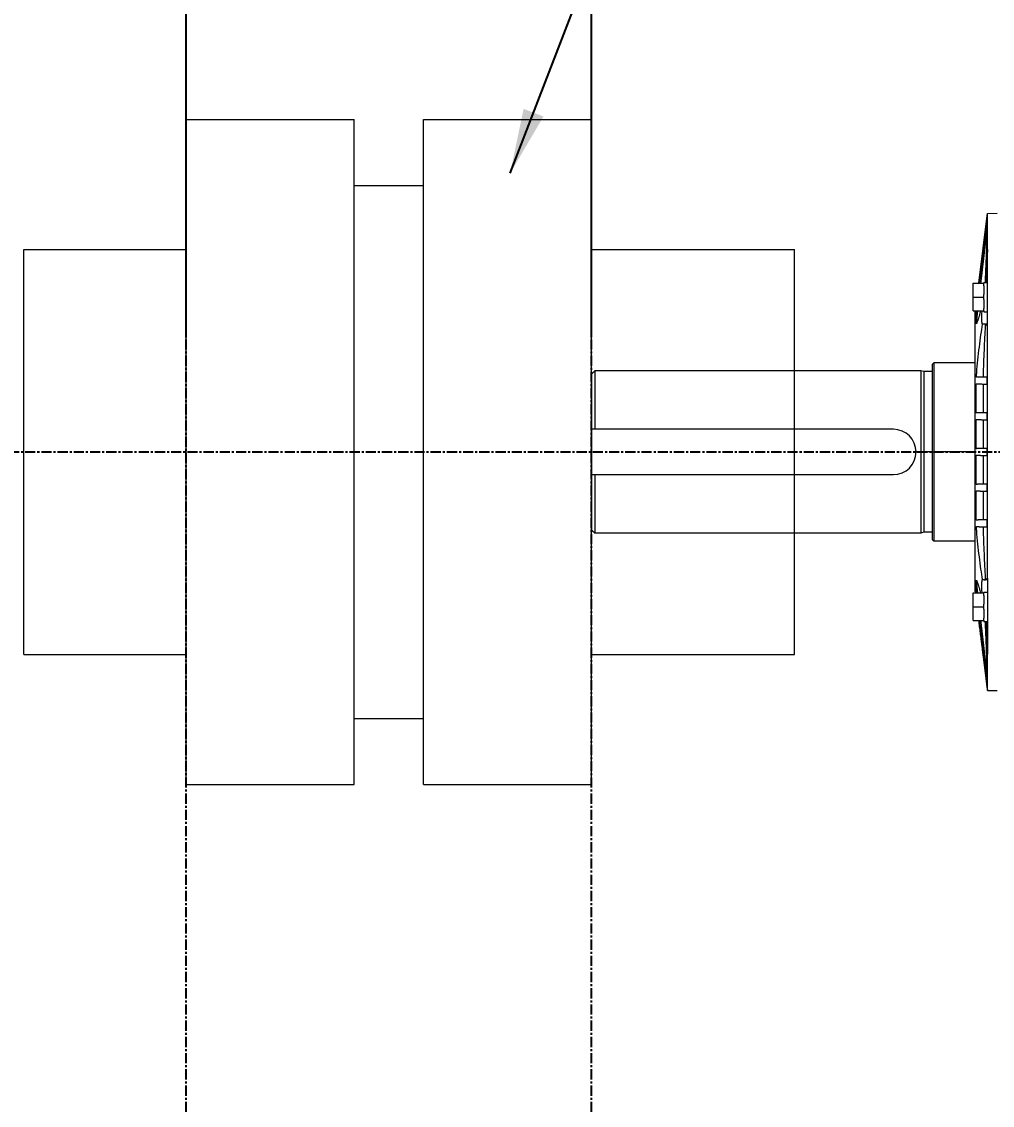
# Model space of a CAD drawing. Header units: millimetres. Extents: x -2122 to 22797, y 3569 to 89276.
# Drawn here: x 363 to 961, y 82313 to 82982 of the extents above; entities that cross this region are included whole.
import ezdxf

# ---------------------------------------------------------------- set-up
doc = ezdxf.new("R2010")
doc.units = ezdxf.units.MM
doc.header["$LTSCALE"] = 20
doc.linetypes.add('CENTER', pattern=[2, 1.25, -0.25, 0.25, -0.25])
doc.layers.add('IA-DIBUJO', color=3, linetype='Continuous', lineweight=30)
doc.layers.add('IA-TRAZ', color=8, linetype='Continuous', lineweight=5)
for name, color, linetype in [('IA-DIM', 7, 'Continuous'), ('IA-EJES', 4, 'CENTER'), ('IA-TEXT', 2, 'Continuous')]:
    doc.layers.add(name, color=color, linetype=linetype)
doc.styles.add('ING-AMB', font='romans.shx', dxfattribs={"width": 0.75, "oblique": 15})
doc.dimstyles.new('ING-AMB 16', dxfattribs={"dimscale": 16, "dimtxt": 3, "dimasz": 2.5, "dimexe": 1, "dimexo": 1, "dimgap": 1, "dimtad": 1, "dimdec": 0, "dimzin": 0, "dimdsep": 46, "dimtxsty": 'ING-AMB', "dimcen": 0.1, "dimclrd": 7, "dimclre": 7, "dimclrt": 2, "dimadec": 0, "dimazin": 0, "dimtfac": 1, "dimtdec": 0, "dimtmove": 0, "dimatfit": 0, "dimfxl": 1.25, "dimtfill": 1, "dimtolj": 1, "dimtzin": 0, "dimarcsym": 1})
doc.dimstyles.new('ING-AMB 20', dxfattribs={"dimscale": 20, "dimtxt": 3, "dimasz": 2.5, "dimexe": 1, "dimexo": 1, "dimgap": 1, "dimtad": 1, "dimdec": 0, "dimzin": 0, "dimdsep": 46, "dimtxsty": 'ING-AMB', "dimcen": 0.1, "dimclrd": 7, "dimclre": 7, "dimclrt": 2, "dimadec": 0, "dimazin": 0, "dimtfac": 1, "dimtdec": 0, "dimtmove": 0, "dimatfit": 0, "dimfxl": 1.25, "dimtolj": 1, "dimtzin": 0, "dimarcsym": 1})

# ---------------------------------------------------------------- blocks, each defined once
blk = doc.blocks.new('A$C9f9da7af')
at = {"color": 0, "linetype": 'Continuous', "lineweight": 0}
for p, q in [((-2417.61, -3158.27), (-2417.76, -3152.27)), ((-2123.61, -3158.27), (-2123.45, -3152.27)), ((-2416.11, -3158.34), (-2417.61, -3158.27)), ((-2395.35, -3158.27), (-2417.61, -3158.27)), ((-2416.09, -3158.34), (-2416.11, -3158.34)), ((-2374.57, -3163.53), (-2416.11, -3158.34)), ((-2414.08, -3158.34), (-2414.75, -3158.34)), ((-2408.58, -3158.34), (-2409.97, -3158.34)), ((-2395.35, -3158.22), (-2395.35, -3158.27)), ((-2348.38, -3158.22), (-2395.35, -3158.22)), ((-2375.12, -3160.42), (-2375.12, -3158.22)), ((-2357.02, -3160.42), (-2357.02, -3158.22)), ((-2349.54, -3158.22), (-2349.37, -3161.44)), ((-2348.38, -3158.27), (-2348.38, -3158.22)), ((-2192.84, -3158.27), (-2348.38, -3158.27)), ((-2312.41, -3158.34), (-2316.8, -3158.34)), ((-2290.41, -3158.34), (-2294.8, -3158.34)), ((-2268.41, -3158.34), (-2272.8, -3158.34)), ((-2246.41, -3158.34), (-2250.8, -3158.34)), ((-2224.41, -3158.34), (-2228.8, -3158.34)), ((-2192.83, -3158.22), (-2192.84, -3158.27)), ((-2192.83, -3158.22), (-2145.86, -3158.22)), ((-2191.67, -3158.22), (-2191.84, -3161.44)), ((-2184.2, -3160.42), (-2184.2, -3158.22)), ((-2166.65, -3163.53), (-2125.11, -3158.34)), ((-2166.1, -3160.42), (-2166.1, -3158.22)), ((-2145.86, -3158.27), (-2145.86, -3158.22)), ((-2123.61, -3158.27), (-2145.86, -3158.27)), ((-2131.24, -3158.34), (-2132.64, -3158.34)), ((-2126.46, -3158.34), (-2127.13, -3158.34)), ((-2125.11, -3158.34), (-2125.12, -3158.34)), ((-2125.11, -3158.34), (-2123.61, -3158.27)), ((-2375.12, -3160.42), (-2374.57, -3160.42)), ((-2373.01, -3160.42), (-2374.57, -3160.42)), ((-2374.57, -3167.12), (-2374.57, -3160.42)), ((-2373.01, -3160.42), (-2367.63, -3160.42)), ((-2366.07, -3160.42), (-2367.63, -3160.42)), ((-2364.51, -3160.42), (-2366.07, -3160.42)), ((-2366.07, -3167.12), (-2366.07, -3160.42)), ((-2364.51, -3160.42), (-2359.13, -3160.42)), ((-2357.57, -3160.42), (-2359.13, -3160.42)), ((-2357.57, -3160.42), (-2357.02, -3160.42)), ((-2357.57, -3167.12), (-2357.57, -3160.42)), ((-2356.61, -3165.77), (-2357.57, -3165.65)), ((-2350.32, -3165.26), (-2357.44, -3165.26)), ((-2184.61, -3165.77), (-2356.61, -3165.77)), ((-2325.58, -3165.77), (-2325.58, -3191.27)), ((-2294.62, -3165.26), (-2312.59, -3165.26)), ((-2294.74, -3160.77), (-2312.48, -3160.77)), ((-2272.62, -3165.26), (-2290.59, -3165.26)), ((-2272.74, -3160.77), (-2290.48, -3160.77)), ((-2270.61, -3165.77), (-2270.61, -3191.27)), ((-2250.62, -3165.26), (-2268.59, -3165.26)), ((-2250.74, -3160.77), (-2268.48, -3160.77)), ((-2228.62, -3165.26), (-2246.59, -3165.26)), ((-2228.74, -3160.77), (-2246.48, -3160.77)), ((-2215.63, -3165.77), (-2215.63, -3191.27)), ((-2183.78, -3165.26), (-2190.9, -3165.26)), ((-2184.61, -3165.77), (-2183.65, -3165.65)), ((-2184.2, -3160.42), (-2183.65, -3160.42)), ((-2182.09, -3160.42), (-2183.65, -3160.42)), ((-2183.65, -3167.12), (-2183.65, -3160.42)), ((-2182.09, -3160.42), (-2176.71, -3160.42)), ((-2175.15, -3160.42), (-2176.71, -3160.42)), ((-2173.59, -3160.42), (-2175.15, -3160.42)), ((-2175.15, -3167.12), (-2175.15, -3160.42)), ((-2173.59, -3160.42), (-2168.21, -3160.42)), ((-2166.65, -3160.42), (-2168.21, -3160.42)), ((-2166.65, -3160.42), (-2166.1, -3160.42)), ((-2166.65, -3167.12), (-2166.65, -3160.42)), ((-2366.07, -3167.12), (-2374.57, -3167.12)), ((-2357.57, -3167.12), (-2366.07, -3167.12)), ((-2175.15, -3167.12), (-2183.65, -3167.12)), ((-2166.65, -3167.12), (-2175.15, -3167.12)), ((-2325.58, -3191.27), (-2270.61, -3191.27)), ((-2324.58, -3192.27), (-2325.58, -3191.27)), ((-2324.58, -3192.27), (-2270.61, -3192.27)), ((-2320.11, -3192.27), (-2320.11, -3197.41)), ((-2270.61, -3192.27), (-2270.61, -3191.27)), ((-2270.61, -3191.27), (-2215.63, -3191.27)), ((-2270.61, -3192.27), (-2270.61, -3197.41)), ((-2270.61, -3192.27), (-2216.63, -3192.27)), ((-2221.11, -3192.27), (-2221.11, -3197.41)), ((-2216.63, -3192.27), (-2215.63, -3191.27)), ((-2320.11, -3197.41), (-2320.61, -3199.27)), ((-2320.61, -3199.27), (-2270.61, -3199.27)), ((-2320.61, -3199.27), (-2320.61, -3400.27)), ((-2320.11, -3197.41), (-2270.61, -3197.41)), ((-2270.61, -3197.41), (-2270.61, -3199.27)), ((-2270.61, -3197.41), (-2221.11, -3197.41)), ((-2270.61, -3199.27), (-2270.61, -3202.27)), ((-2270.61, -3199.27), (-2220.61, -3199.27)), ((-2221.11, -3197.41), (-2220.61, -3199.27)), ((-2220.61, -3199.27), (-2220.61, -3400.27)), ((-2284.61, -3216.27), (-2284.61, -3402.27)), ((-2256.61, -3402.27), (-2256.61, -3216.27)), ((-2320.61, -3400.27), (-2284.61, -3400.27)), ((-2318.61, -3402.27), (-2320.61, -3400.27)), ((-2256.61, -3400.27), (-2220.61, -3400.27)), ((-2222.61, -3402.27), (-2220.61, -3400.27)), ((-2318.61, -3402.27), (-2284.61, -3402.27)), ((-2284.61, -3402.27), (-2256.61, -3402.27)), ((-2256.61, -3402.27), (-2222.61, -3402.27))]:
    blk.add_line(p, q, dxfattribs=at)
blk.add_arc((-2270.61, -3216.27), 14, 0, 180, dxfattribs=at)
for centre, major_axis, start_param, end_param in [((-2114.15, -3616.84), (317.98, -6063.69), -1.648139, -1.647826), ((-2427.07, -3616.84), (317.98, 6063.69), -1.493767, -1.493454), ((-2469.4, -1002.75), (113.68, -2167.86), 0.090211, 0.091044), ((-2071.82, -1002.75), (-113.68, -2167.86), -0.091044, -0.090211)]:
    blk.add_ellipse(centre, major_axis=major_axis, ratio=0.034852, start_param=start_param, end_param=end_param, dxfattribs=at)
for points, weights in [([(-2374.57, -3163.53), (-2391.87, -3161.36), (-2416.09, -3158.34)], [1.02826959777, 1.03265044, 1.00831758376]), ([(-2414.75, -3158.34), (-2391.49, -3161.22), (-2374.57, -3163.29)], [1.00854929074, 1.03236532481, 1.02975997181]), ([(-2374.57, -3163.18), (-2391.28, -3161.15), (-2414.08, -3158.34)], [1.03041144264, 1.03224362596, 1.00866391237]), ([(-2407.58, -3158.62), (-2410.76, -3158.48), (-2414.08, -3158.34)], [1.17812171172, 1.15595139911, 1.13360683082]), ([(-2409.97, -3158.34), (-2389.98, -3160.73), (-2374.57, -3162.51)], [1.00948827975, 1.03154475938, 1.0342118816]), ([(-2374.57, -3162.31), (-2389.49, -3160.6), (-2408.58, -3158.34)], [1.03522887731, 1.03136678001, 1.0097875089]), ([(-2408.58, -3158.34), (-2389.83, -3159.13), (-2375.12, -3159.73)], [1.11827332845, 1.23275965885, 1.33639415221]), ([(-2395.35, -3158.27), (-2384.64, -3158.67), (-2375.12, -3159)], [1.09279132324, 1.13709117658, 1.17688000269]), ([(-2349.41, -3159.38), (-2348.94, -3158.9), (-2348.38, -3158.27)], [1.22573041279, 1.1653041114, 1.09279132324]), ([(-2316.8, -3158.34), (-2316.69, -3162.63), (-2316.63, -3165.09)], [1.0097875089, 1.05148570206, 1.02703000675]), ([(-2312.59, -3165.26), (-2312.53, -3162.74), (-2312.41, -3158.34)], [1.02398670599, 1.05088089907, 1.00948827975]), ([(-2294.8, -3158.34), (-2294.69, -3162.65), (-2294.62, -3165.26)], [1.00866391237, 1.04530876691, 1.02057939411]), ([(-2290.59, -3165.26), (-2290.53, -3162.64), (-2290.41, -3158.34)], [1.02015476916, 1.04456733463, 1.00854929074]), ([(-2272.8, -3158.34), (-2272.69, -3162.61), (-2272.62, -3165.26)], [1.00831758301, 1.04305197184, 1.01927740822]), ([(-2268.59, -3165.26), (-2268.52, -3162.61), (-2268.41, -3158.34)], [1.01927740822, 1.04305197184, 1.00831758301]), ([(-2250.8, -3158.34), (-2250.69, -3162.64), (-2250.62, -3165.26)], [1.00854929074, 1.04456733463, 1.02015476916]), ([(-2246.59, -3165.26), (-2246.53, -3162.65), (-2246.41, -3158.34)], [1.02057939411, 1.04530876691, 1.00866391237]), ([(-2228.8, -3158.34), (-2228.69, -3162.74), (-2228.62, -3165.26)], [1.00948827975, 1.05088089907, 1.02398670599]), ([(-2224.59, -3165.09), (-2224.52, -3162.63), (-2224.41, -3158.34)], [1.02703000675, 1.05148570206, 1.0097875089]), ([(-2192.84, -3158.27), (-2192.27, -3158.9), (-2191.8, -3159.38)], [1.09279132324, 1.1653041114, 1.22573041279]), ([(-2125.12, -3158.34), (-2149.34, -3161.36), (-2166.65, -3163.53)], [1.00831758383, 1.03265044031, 1.02826959803]), ([(-2166.65, -3163.29), (-2149.72, -3161.22), (-2126.46, -3158.34)], [1.02975997182, 1.03236532482, 1.00854929074]), ([(-2127.13, -3158.34), (-2149.93, -3161.15), (-2166.65, -3163.18)], [1.00866391237, 1.03224362596, 1.03041144265]), ([(-2166.65, -3162.51), (-2151.24, -3160.73), (-2131.24, -3158.34)], [1.0342118816, 1.03154475938, 1.00948827975]), ([(-2132.64, -3158.34), (-2151.73, -3160.6), (-2166.65, -3162.31)], [1.0097875089, 1.03136678001, 1.03522887731]), ([(-2166.1, -3159), (-2156.58, -3158.67), (-2145.86, -3158.27)], [1.17688000269, 1.13709117658, 1.09279132324]), ([(-2166.1, -3159.73), (-2151.38, -3159.13), (-2132.64, -3158.34)], [1.33640109041, 1.23276605902, 1.11827913426]), ([(-2127.13, -3158.34), (-2130.45, -3158.48), (-2133.63, -3158.62)], [1.13361338927, 1.15595808684, 1.17812852772]), ([(-2349.65, -3165.09), (-2353.47, -3164.68), (-2357.57, -3164.22)], [1.02703000675, 1.03105043928, 1.03328298137]), ([(-2357.57, -3164.45), (-2353.82, -3164.87), (-2350.32, -3165.26)], [1.03052000834, 1.02802204457, 1.02398670599]), ([(-2357.44, -3165.26), (-2357.5, -3165.25), (-2357.57, -3165.24)], [1.02057939411, 1.02065106104, 1.0207222125]), ([(-2183.65, -3164.22), (-2187.75, -3164.68), (-2191.56, -3165.09)], [1.03328298137, 1.03105043928, 1.02703000675]), ([(-2190.9, -3165.26), (-2187.4, -3164.87), (-2183.65, -3164.45)], [1.02398670599, 1.02802204457, 1.03052000834]), ([(-2183.65, -3165.24), (-2183.71, -3165.25), (-2183.78, -3165.26)], [1.0207222125, 1.02065106104, 1.02057939411])]:
    blk.add_rational_spline(points, weights, degree=2, dxfattribs=at)
for points in [[(-2414, -3158.43), (-2414.7, -3158.4), (-2415.39, -3158.37), (-2416.09, -3158.34)], [(-2125.12, -3158.34), (-2125.82, -3158.37), (-2126.52, -3158.4), (-2127.21, -3158.43)], [(-2357.44, -3165.26), (-2357.48, -3165.02), (-2357.52, -3164.77), (-2357.57, -3164.53)], [(-2183.65, -3164.53), (-2183.69, -3164.77), (-2183.73, -3165.02), (-2183.78, -3165.26)]]:
    blk.add_open_spline(points, degree=3, dxfattribs=at)
for points, knots in [([(-2316.74, -3160.74), (-2317.62, -3160.71), (-2318.5, -3160.69), (-2322.2, -3160.58), (-2324.95, -3160.49), (-2330.12, -3160.3), (-2332.77, -3160.2), (-2337.97, -3159.97), (-2340.54, -3159.85), (-2345.24, -3159.61), (-2347.4, -3159.49), (-2349.41, -3159.38)], [8.673313, 8.673313, 8.673313, 8.673313, 8.92217, 8.92217, 9.73294, 9.73294, 10.544635, 10.544635, 11.35633, 11.35633, 12.107307, 12.107307, 12.107307, 12.107307]), ([(-2191.8, -3159.38), (-2193.81, -3159.49), (-2195.97, -3159.61), (-2200.68, -3159.85), (-2203.24, -3159.97), (-2208.45, -3160.2), (-2211.09, -3160.3), (-2216.26, -3160.49), (-2219.01, -3160.58), (-2222.72, -3160.69), (-2223.59, -3160.71), (-2224.48, -3160.74)], [0.872413, 0.872413, 0.872413, 0.872413, 1.62339, 1.62339, 2.435085, 2.435085, 3.24678, 3.24678, 4.05755, 4.05755, 4.306406, 4.306406, 4.306406, 4.306406]), ([(-2357.57, -3161.78), (-2357.43, -3161.79), (-2357.29, -3161.79), (-2355.66, -3161.88), (-2354.29, -3161.92), (-2352.12, -3161.92), (-2351.16, -3161.88), (-2349.83, -3161.72), (-2349.46, -3161.6), (-2349.38, -3161.45), (-2349.38, -3161.44), (-2349.37, -3161.44)], [-2.352643, -2.352643, -2.352643, -2.352643, -2.310356, -2.310356, -1.849353, -1.849353, -1.38835, -1.38835, -0.927348, -0.927348, -0.900327, -0.900327, -0.900327, -0.900327]), ([(-2357.57, -3162.57), (-2356.56, -3162.81), (-2355.63, -3163.04), (-2353.6, -3163.57), (-2352.61, -3163.87), (-2351.06, -3164.4), (-2350.43, -3164.65), (-2349.86, -3164.95), (-2349.75, -3165.02), (-2349.65, -3165.09)], [1.895432, 1.895432, 1.895432, 1.895432, 2.454645, 2.454645, 3.27286, 3.27286, 4.082567, 4.082567, 4.333092, 4.333092, 4.333092, 4.333092]), ([(-2316.63, -3165.09), (-2317.51, -3165.02), (-2318.39, -3164.95), (-2322.09, -3164.65), (-2324.82, -3164.4), (-2329.99, -3163.87), (-2332.65, -3163.57), (-2337.87, -3162.93), (-2340.44, -3162.6), (-2345.15, -3161.93), (-2347.31, -3161.6), (-2349.32, -3161.27)], [8.690281, 8.690281, 8.690281, 8.690281, 8.940806, 8.940806, 9.750513, 9.750513, 10.568728, 10.568728, 11.386943, 11.386943, 12.141984, 12.141984, 12.141984, 12.141984]), ([(-2191.9, -3161.27), (-2193.91, -3161.6), (-2196.07, -3161.93), (-2200.77, -3162.6), (-2203.34, -3162.93), (-2208.57, -3163.57), (-2211.22, -3163.87), (-2216.39, -3164.4), (-2219.13, -3164.65), (-2222.82, -3164.95), (-2223.7, -3165.02), (-2224.59, -3165.09)], [0.881389, 0.881389, 0.881389, 0.881389, 1.63643, 1.63643, 2.454645, 2.454645, 3.27286, 3.27286, 4.082567, 4.082567, 4.333092, 4.333092, 4.333092, 4.333092]), ([(-2191.84, -3161.44), (-2191.84, -3161.44), (-2191.83, -3161.45), (-2191.75, -3161.6), (-2191.38, -3161.72), (-2190.06, -3161.88), (-2189.1, -3161.92), (-2186.92, -3161.92), (-2185.56, -3161.88), (-2183.93, -3161.79), (-2183.79, -3161.79), (-2183.65, -3161.78)], [-2.798379, -2.798379, -2.798379, -2.798379, -2.771358, -2.771358, -2.310356, -2.310356, -1.849353, -1.849353, -1.38835, -1.38835, -1.346063, -1.346063, -1.346063, -1.346063]), ([(-2191.56, -3165.09), (-2191.46, -3165.02), (-2191.35, -3164.95), (-2190.78, -3164.65), (-2190.15, -3164.4), (-2188.6, -3163.87), (-2187.61, -3163.57), (-2185.58, -3163.04), (-2184.66, -3162.81), (-2183.65, -3162.57)], [8.690281, 8.690281, 8.690281, 8.690281, 8.940806, 8.940806, 9.750513, 9.750513, 10.568728, 10.568728, 11.127941, 11.127941, 11.127941, 11.127941])]:
    blk.add_open_spline(points, degree=3, knots=knots, dxfattribs=at)
blk = doc.blocks.new('*D39')
at = {"layer": 'Defpoints', "color": 0, "transparency": 16777216}
for p in [(2200.2, 82616.47), (-947.86, 82578.11), (2200.2, 81731.73)]:
    blk.add_point(p, dxfattribs=at)
at = {"layer": 'IA-DIM', "color": 7, "lineweight": -2, "transparency": 16777216}
for p, q in [((2200.2, 82596.47), (2200.2, 81711.73)), ((-947.86, 82558.11), (-947.86, 81711.73)), ((-897.86, 81731.73), (2150.2, 81731.73))]:
    blk.add_line(p, q, dxfattribs=at)
at = {"layer": 'IA-DIM', "color": 7, "transparency": 16777216}
for points in [[(-897.86, 81740.06), (-897.86, 81723.39), (-947.86, 81731.73)], [(2150.2, 81740.06), (2150.2, 81723.39), (2200.2, 81731.73)]]:
    blk.add_solid(points, dxfattribs=at)
at = {"layer": 'IA-DIM', "color": 2, "transparency": 16777216, "insert": (626.17, 81781.73), "char_height": 60, "attachment_point": 5, "style": 'ING-AMB'}
blk.add_mtext('\\A1;3148', dxfattribs=at)
blk = doc.blocks.new('*D51')
at = {"layer": 'Defpoints', "color": 0, "transparency": 16777216}
for p in [(714.14, 83685.46), (464.14, 82767.28), (714.14, 82767.28)]:
    blk.add_point(p, dxfattribs=at)
at = {"layer": 'IA-DIM', "color": 7, "lineweight": -2, "transparency": 16777216}
for p, q in [((464.14, 82787.28), (464.14, 83705.46)), ((714.14, 82787.28), (714.14, 83705.46)), ((514.14, 83685.46), (664.14, 83685.46))]:
    blk.add_line(p, q, dxfattribs=at)
at = {"layer": 'IA-DIM', "color": 7, "transparency": 16777216}
for points in [[(514.14, 83693.79), (514.14, 83677.13), (464.14, 83685.46)], [(664.14, 83693.79), (664.14, 83677.13), (714.14, 83685.46)]]:
    blk.add_solid(points, dxfattribs=at)
at = {"layer": 'IA-DIM', "color": 2, "transparency": 16777216, "insert": (589.14, 83735.46), "char_height": 60, "attachment_point": 5, "style": 'ING-AMB'}
blk.add_mtext('\\A1;250', dxfattribs=at)
blk = doc.blocks.new('*D52')
at = {"layer": 'Defpoints', "color": 0, "transparency": 16777216}
for p in [(464.14, 83685.46), (-607.86, 83255.76), (464.14, 82767.28)]:
    blk.add_point(p, dxfattribs=at)
at = {"layer": 'IA-DIM', "color": 7, "lineweight": -2, "transparency": 16777216}
for p, q in [((-607.86, 83275.76), (-607.86, 83705.46)), ((464.14, 82787.28), (464.14, 83705.46)), ((-557.86, 83685.46), (414.14, 83685.46))]:
    blk.add_line(p, q, dxfattribs=at)
at = {"layer": 'IA-DIM', "color": 7, "transparency": 16777216}
for points in [[(-557.86, 83693.79), (-557.86, 83677.13), (-607.86, 83685.46)], [(414.14, 83693.79), (414.14, 83677.13), (464.14, 83685.46)]]:
    blk.add_solid(points, dxfattribs=at)
at = {"layer": 'IA-DIM', "color": 2, "transparency": 16777216, "insert": (-71.86, 83735.46), "char_height": 60, "attachment_point": 5, "style": 'ING-AMB'}
blk.add_mtext('\\A1;1072', dxfattribs=at)
blk = doc.blocks.new('*D118')
at = {"layer": 'Defpoints', "color": 0, "transparency": 16777216}
for p in [(2200.2, 84040.9), (-947.86, 82854.38), (2200.2, 82816.02)]:
    blk.add_point(p, dxfattribs=at)
at = {"layer": 'IA-DIM', "color": 7, "lineweight": -2, "transparency": 16777216}
for p, q in [((-947.86, 82874.38), (-947.86, 84060.9)), ((2200.2, 82836.02), (2200.2, 84060.9)), ((-897.86, 84040.9), (2150.2, 84040.9))]:
    blk.add_line(p, q, dxfattribs=at)
at = {"layer": 'IA-DIM', "color": 7, "transparency": 16777216}
for points in [[(-897.86, 84049.23), (-897.86, 84032.56), (-947.86, 84040.9)], [(2150.2, 84049.23), (2150.2, 84032.56), (2200.2, 84040.9)]]:
    blk.add_solid(points, dxfattribs=at)
at = {"layer": 'IA-DIM', "color": 2, "transparency": 16777216, "insert": (626.17, 84090.9), "char_height": 60, "attachment_point": 5, "style": 'ING-AMB'}
blk.add_mtext('\\A1;3148', dxfattribs=at)

msp = doc.modelspace()

# ---------------------------------------------------------------- linework, layer by layer
at = {"layer": 'IA-DIBUJO', "color": 2, "linetype": 'Continuous', "lineweight": 0, "extrusion": (2.06626e-48, -1, -1.83697e-16)}
for p, q in [((464.14, 82891.65), (464.14, 82921.24)), ((464.14, 82921.24), (567.72, 82921.24)), ((567.72, 82891.65), (567.72, 82921.24)), ((610.57, 82891.65), (610.57, 82921.24)), ((610.57, 82921.24), (714.14, 82921.24)), ((714.14, 82891.65), (714.14, 82921.24)), ((464.14, 82511.24), (464.14, 82891.65)), ((567.72, 82511.24), (567.72, 82891.65)), ((610.57, 82511.24), (610.57, 82891.65)), ((714.14, 82511.24), (714.14, 82891.65)), ((567.72, 82880.48), (610.57, 82880.48)), ((364.14, 82823.12), (364.14, 82841.15)), ((364.14, 82841.15), (464.14, 82841.15)), ((714.14, 82841.15), (839.14, 82841.15)), ((839.14, 82591.33), (839.14, 82841.15)), ((364.14, 82591.33), (364.14, 82823.12)), ((364.14, 82591.33), (464.14, 82591.33)), ((714.14, 82591.33), (839.14, 82591.33)), ((567.72, 82552), (610.57, 82552)), ((464.14, 82511.24), (567.72, 82511.24)), ((610.57, 82511.24), (714.14, 82511.24))]:
    msp.add_line(p, q, dxfattribs=at)
at = {"layer": 'IA-EJES', "ltscale": 0.25}
for p, q in [((464.14, 81889.38), (464.14, 83701.93)), ((714.14, 81889.38), (714.14, 83701.93)), ((-255.11, 82716.24), (2390, 82716.24))]:
    msp.add_line(p, q, dxfattribs=at)

# ---------------------------------------------------------------- block references
at = {"layer": 'IA-TRAZ', "rotation": 270}
msp.add_blockref('A$C9f9da7af', (4116.42, 80445.64), dxfattribs=at)

# ---------------------------------------------------------------- dimensions: what is measured, and where the dimension line sits
at = {"layer": 'IA-DIM'}
for base, p1, p2, picture, middle in [((2200.2, 84040.9), (-947.86, 82854.38), (2200.2, 82816.02), '*D118', (626.17, 84090.9)), ((464.14, 83685.46), (-607.86, 83255.76), (464.14, 82767.28), '*D52', (-71.86, 83735.46)), ((714.14, 83685.46), (464.14, 82767.28), (714.14, 82767.28), '*D51', (589.14, 83735.46)), ((2200.2, 81731.73), (-947.86, 82578.11), (2200.2, 82616.47), '*D39', (626.17, 81781.73))]:
    dim = msp.add_linear_dim(base=base, p1=p1, p2=p2, dimstyle='ING-AMB 20', override={"dimpost": '\\X'}, dxfattribs=at)
    dim.commit()
    dim.dimension.update_dxf_attribs({"geometry": picture, "text_midpoint": middle})

# ---------------------------------------------------------------- leaders
at = {"layer": 'IA-TEXT'}
msp.add_leader([(663.91, 82888.1, 30576.32), (919.17, 83548.73, 30576.32), (955.35, 83548.73, 30576.32)], dimstyle='ING-AMB 16', override={"dimgap": 1, "dimtad": 0}, dxfattribs=at)

doc.saveas('drawing.dxf')
